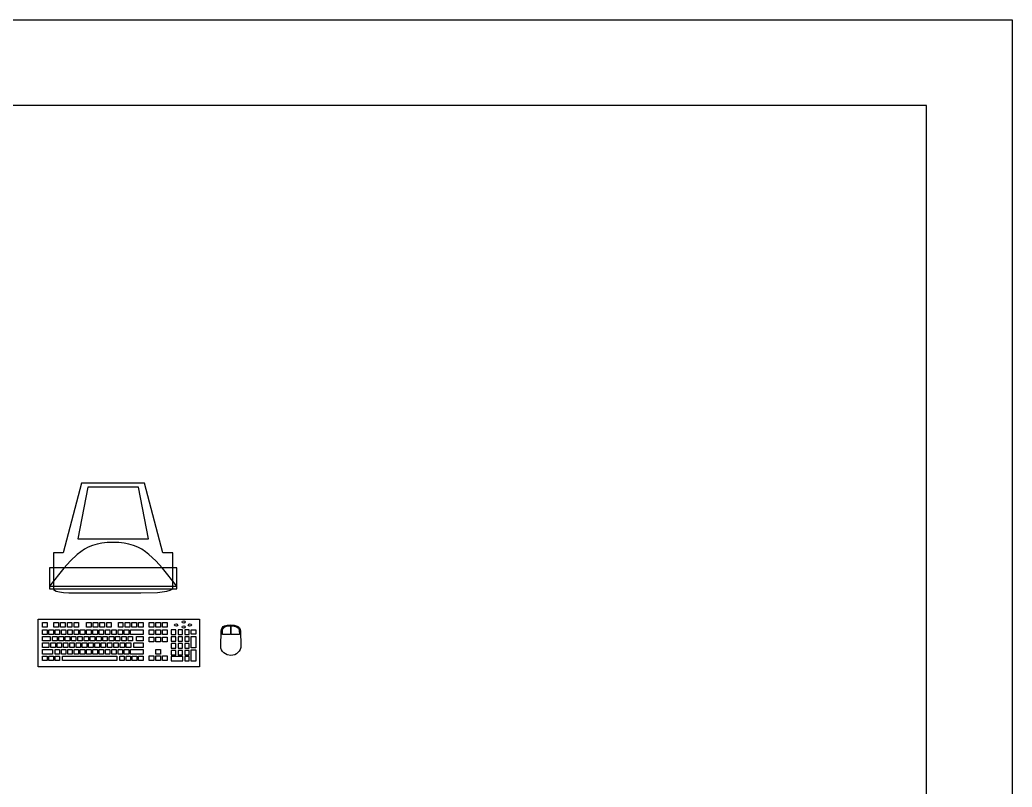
# Model space of a CAD drawing. Header units: inches. Extents: x 11.6 to 54.1, y 10.7 to 35.5.
# Drawn here: x 28.703 to 32.599, y 32.532 to 35.544 of the extents above; entities that cross this region are included whole.
import ezdxf

# ---------------------------------------------------------------- set-up
doc = ezdxf.new("R2010")
doc.units = ezdxf.units.IN
doc.header["$MEASUREMENT"] = 0
doc.layers.add('02', color=2, linetype='Continuous')
doc.layers.add('kadrbm', color=4, linetype='Continuous')

# ---------------------------------------------------------------- blocks, each defined once
blk = doc.blocks.new('kadrbm')
at = {"layer": 'kadrbm', "color": 4}
blk.add_lwpolyline([(0, 0), (0, 24.7972), (21, 24.7972), (21, 0), (0, 0)], close=True, dxfattribs=at)
blk.add_lwpolyline([(20.6631, 0.3257), (20.6631, 24.4603), (0.3369, 24.4603), (0.3369, 0.3257), (20.6631, 0.3257)], dxfattribs=at)

msp = doc.modelspace()

# ---------------------------------------------------------------- linework, layer by layer
at = {"layer": '02'}
for p, q in [((28.9453, 33.7243), (28.8731, 33.4509)), ((28.9691, 33.7091), (28.9298, 33.506)), ((29.1925, 33.7243), (28.9453, 33.7243)), ((29.1684, 33.7091), (28.9691, 33.7091)), ((29.2077, 33.506), (29.1684, 33.7091)), ((29.2644, 33.4509), (29.1925, 33.7243)), ((28.9298, 33.506), (29.2077, 33.506)), ((28.9714, 33.4733), (28.9559, 33.4651)), ((28.988, 33.4799), (28.9714, 33.4733)), ((29.0057, 33.4852), (28.988, 33.4799)), ((29.0248, 33.489), (29.0057, 33.4852)), ((29.0456, 33.4916), (29.0248, 33.489)), ((29.0682, 33.4923), (29.0456, 33.4916)), ((29.0909, 33.4916), (29.0682, 33.4923)), ((29.112, 33.489), (29.0909, 33.4916)), ((29.131, 33.4852), (29.112, 33.489)), ((29.1488, 33.4799), (29.131, 33.4852)), ((29.1656, 33.4733), (29.1488, 33.4799)), ((29.1811, 33.4651), (29.1656, 33.4733)), ((28.8731, 33.4509), (28.8342, 33.4509)), ((28.8342, 33.4509), (28.8342, 33.3068)), ((28.9275, 33.4451), (28.901, 33.4202)), ((28.9415, 33.4557), (28.9275, 33.4451)), ((28.9559, 33.4651), (28.9415, 33.4557)), ((29.1956, 33.4557), (29.1811, 33.4651)), ((29.2095, 33.4451), (29.1956, 33.4557)), ((29.2362, 33.4202), (29.2095, 33.4451)), ((29.3033, 33.4509), (29.2644, 33.4509)), ((29.3033, 33.3096), (29.3033, 33.4509)), ((29.3188, 33.3925), (28.8187, 33.3925)), ((28.8187, 33.3925), (28.8187, 33.3096)), ((28.8751, 33.3909), (28.8187, 33.3208)), ((28.901, 33.4202), (28.8751, 33.3909)), ((29.2621, 33.3909), (29.2362, 33.4202)), ((29.3188, 33.3208), (29.2621, 33.3909)), ((29.3188, 33.3096), (29.3188, 33.3925)), ((28.8187, 33.3208), (29.3188, 33.3208)), ((28.8187, 33.3096), (29.3188, 33.3096)), ((28.8342, 33.3068), (28.8454, 33.3012)), ((28.8454, 33.3012), (28.8581, 33.2977)), ((28.8581, 33.2977), (28.8739, 33.2954)), ((28.8739, 33.2954), (28.8947, 33.2941)), ((28.8947, 33.2941), (29.0688, 33.2939)), ((29.0688, 33.2939), (29.1778, 33.2941)), ((29.1778, 33.2941), (29.2431, 33.2962)), ((29.2431, 33.2962), (29.2799, 33.3012)), ((29.2799, 33.3012), (29.2924, 33.3048)), ((29.2924, 33.3048), (29.3033, 33.3096)), ((28.7745, 33.1908), (29.4075, 33.1908)), ((28.7745, 33.0038), (28.7745, 33.1908)), ((28.792, 33.1776), (28.8096, 33.1776)), ((28.792, 33.1601), (28.792, 33.1776)), ((28.8096, 33.1601), (28.792, 33.1601)), ((28.8096, 33.1776), (28.8096, 33.1601)), ((28.8365, 33.1776), (28.854, 33.1776)), ((28.8365, 33.1601), (28.8365, 33.1776)), ((28.854, 33.1601), (28.8365, 33.1601)), ((28.854, 33.1776), (28.854, 33.1601)), ((28.8627, 33.1776), (28.8802, 33.1776)), ((28.8627, 33.1601), (28.8627, 33.1776)), ((28.8802, 33.1601), (28.8627, 33.1601)), ((28.8802, 33.1776), (28.8802, 33.1601)), ((28.8891, 33.1776), (28.9066, 33.1776)), ((28.8891, 33.1601), (28.8891, 33.1776)), ((28.9066, 33.1601), (28.8891, 33.1601)), ((28.9066, 33.1776), (28.9066, 33.1601)), ((28.9153, 33.1776), (28.9328, 33.1776)), ((28.9153, 33.1601), (28.9153, 33.1776)), ((28.9328, 33.1601), (28.9153, 33.1601)), ((28.9328, 33.1776), (28.9328, 33.1601)), ((28.9646, 33.1776), (28.9821, 33.1776)), ((28.9646, 33.1601), (28.9646, 33.1776)), ((28.9821, 33.1601), (28.9646, 33.1601)), ((28.9821, 33.1776), (28.9821, 33.1601)), ((28.991, 33.1776), (29.0085, 33.1776)), ((28.991, 33.1601), (28.991, 33.1776)), ((29.0085, 33.1601), (28.991, 33.1601)), ((29.0085, 33.1776), (29.0085, 33.1601)), ((29.0172, 33.1776), (29.0347, 33.1776)), ((29.0172, 33.1601), (29.0172, 33.1776)), ((29.0347, 33.1601), (29.0172, 33.1601)), ((29.0347, 33.1776), (29.0347, 33.1601)), ((29.0436, 33.1776), (29.0611, 33.1776)), ((29.0436, 33.1601), (29.0436, 33.1776)), ((29.0611, 33.1601), (29.0436, 33.1601)), ((29.0611, 33.1776), (29.0611, 33.1601)), ((29.0901, 33.1776), (29.1076, 33.1776)), ((29.0901, 33.1601), (29.0901, 33.1776)), ((29.1076, 33.1601), (29.0901, 33.1601)), ((29.1076, 33.1776), (29.1076, 33.1601)), ((29.1165, 33.1776), (29.1341, 33.1776)), ((29.1165, 33.1601), (29.1165, 33.1776)), ((29.1341, 33.1601), (29.1165, 33.1601)), ((29.1341, 33.1776), (29.1341, 33.1601)), ((29.1427, 33.1776), (29.1602, 33.1776)), ((29.1427, 33.1601), (29.1427, 33.1776)), ((29.1602, 33.1601), (29.1427, 33.1601)), ((29.1602, 33.1776), (29.1602, 33.1601)), ((29.1689, 33.1776), (29.1864, 33.1776)), ((29.1689, 33.1601), (29.1689, 33.1776)), ((29.1864, 33.1601), (29.1689, 33.1601)), ((29.1864, 33.1776), (29.1864, 33.1601)), ((29.2105, 33.1776), (29.2281, 33.1776)), ((29.2105, 33.1601), (29.2105, 33.1776)), ((29.2281, 33.1601), (29.2105, 33.1601)), ((29.2281, 33.1776), (29.2281, 33.1601)), ((29.2367, 33.1776), (29.2543, 33.1776)), ((29.2367, 33.1601), (29.2367, 33.1776)), ((29.2543, 33.1601), (29.2367, 33.1601)), ((29.2543, 33.1776), (29.2543, 33.1601)), ((29.2631, 33.1601), (29.2631, 33.1776)), ((29.2631, 33.1776), (29.2807, 33.1776)), ((29.2807, 33.1601), (29.2631, 33.1601)), ((29.2807, 33.1776), (29.2807, 33.1601)), ((29.3099, 33.1682), (29.3117, 33.1717)), ((29.3117, 33.1646), (29.3099, 33.1682)), ((29.3117, 33.1717), (29.3163, 33.173)), ((29.3163, 33.1631), (29.3117, 33.1646)), ((29.3163, 33.173), (29.3208, 33.1717)), ((29.3208, 33.1646), (29.3163, 33.1631)), ((29.3208, 33.1717), (29.3226, 33.1682)), ((29.3226, 33.1682), (29.3208, 33.1646)), ((29.3394, 33.1801), (29.3414, 33.1834)), ((29.3414, 33.1766), (29.3394, 33.1801)), ((29.3394, 33.1603), (29.3414, 33.1636)), ((29.3414, 33.1568), (29.3394, 33.1603)), ((29.3414, 33.1834), (29.346, 33.185)), ((29.346, 33.175), (29.3414, 33.1766)), ((29.3414, 33.1636), (29.346, 33.1651)), ((29.346, 33.1552), (29.3414, 33.1568)), ((29.346, 33.185), (29.3503, 33.1834)), ((29.3503, 33.1766), (29.346, 33.175)), ((29.346, 33.1651), (29.3503, 33.1636)), ((29.3503, 33.1568), (29.346, 33.1552)), ((29.3503, 33.1834), (29.3523, 33.1801)), ((29.3523, 33.1801), (29.3503, 33.1766)), ((29.3503, 33.1636), (29.3523, 33.1603)), ((29.3523, 33.1603), (29.3503, 33.1568)), ((29.364, 33.1682), (29.3661, 33.1717)), ((29.3661, 33.1646), (29.364, 33.1682)), ((29.3661, 33.1717), (29.3706, 33.173)), ((29.3706, 33.1631), (29.3661, 33.1646)), ((29.3706, 33.173), (29.3749, 33.1717)), ((29.3749, 33.1646), (29.3706, 33.1631)), ((29.3749, 33.1717), (29.377, 33.1682)), ((29.377, 33.1682), (29.3749, 33.1646)), ((29.4075, 33.1908), (29.4075, 33.0038)), ((29.4945, 33.1513), (29.4971, 33.1571)), ((29.4971, 33.1571), (29.5009, 33.1617)), ((29.4994, 33.1525), (29.5017, 33.1569)), ((29.5009, 33.1617), (29.5055, 33.1647)), ((29.5017, 33.1569), (29.5088, 33.1622)), ((29.5055, 33.1647), (29.5166, 33.1678)), ((29.5088, 33.1622), (29.5187, 33.1645)), ((29.5166, 33.1678), (29.5291, 33.1685)), ((29.5187, 33.1645), (29.5294, 33.165)), ((29.5291, 33.1685), (29.5436, 33.1675)), ((29.5294, 33.165), (29.5301, 33.165)), ((29.5301, 33.165), (29.5301, 33.1304)), ((29.5321, 33.1304), (29.5321, 33.165)), ((29.5321, 33.165), (29.5438, 33.164)), ((29.5436, 33.1675), (29.556, 33.164)), ((29.5438, 33.164), (29.5537, 33.1612)), ((29.5537, 33.1612), (29.5606, 33.1558)), ((29.556, 33.164), (29.5609, 33.1607)), ((29.5609, 33.1607), (29.5647, 33.1563)), ((28.792, 33.1489), (28.8096, 33.1489)), ((28.792, 33.1313), (28.792, 33.1489)), ((28.8096, 33.1313), (28.792, 33.1313)), ((28.792, 33.1232), (28.8223, 33.1232)), ((28.792, 33.1057), (28.792, 33.1232)), ((28.8096, 33.1489), (28.8096, 33.1313)), ((28.8167, 33.1489), (28.8342, 33.1489)), ((28.8167, 33.1313), (28.8167, 33.1489)), ((28.8342, 33.1313), (28.8167, 33.1313)), ((28.8223, 33.1232), (28.8223, 33.1057)), ((28.8314, 33.1232), (28.849, 33.1232)), ((28.8314, 33.1057), (28.8314, 33.1232)), ((28.8342, 33.1489), (28.8342, 33.1313)), ((28.8413, 33.1489), (28.8589, 33.1489)), ((28.8413, 33.1313), (28.8413, 33.1489)), ((28.8589, 33.1313), (28.8413, 33.1313)), ((28.849, 33.1232), (28.849, 33.1057)), ((28.8561, 33.1232), (28.8736, 33.1232)), ((28.8561, 33.1057), (28.8561, 33.1232)), ((28.8589, 33.1489), (28.8589, 33.1313)), ((28.866, 33.1489), (28.8835, 33.1489)), ((28.866, 33.1313), (28.866, 33.1489)), ((28.8835, 33.1313), (28.866, 33.1313)), ((28.8736, 33.1232), (28.8736, 33.1057)), ((28.8807, 33.1232), (28.8983, 33.1232)), ((28.8807, 33.1057), (28.8807, 33.1232)), ((28.8835, 33.1489), (28.8835, 33.1313)), ((28.8906, 33.1489), (28.9082, 33.1489)), ((28.8906, 33.1313), (28.8906, 33.1489)), ((28.9082, 33.1313), (28.8906, 33.1313)), ((28.8983, 33.1232), (28.8983, 33.1057)), ((28.9054, 33.1232), (28.9229, 33.1232)), ((28.9054, 33.1057), (28.9054, 33.1232)), ((28.9082, 33.1489), (28.9082, 33.1313)), ((28.9153, 33.1489), (28.9328, 33.1489)), ((28.9153, 33.1313), (28.9153, 33.1489)), ((28.9328, 33.1313), (28.9153, 33.1313)), ((28.9229, 33.1232), (28.9229, 33.1057)), ((28.93, 33.1232), (28.9476, 33.1232)), ((28.93, 33.1057), (28.93, 33.1232)), ((28.9328, 33.1489), (28.9328, 33.1313)), ((28.9399, 33.1489), (28.9575, 33.1489)), ((28.9399, 33.1313), (28.9399, 33.1489)), ((28.9575, 33.1313), (28.9399, 33.1313)), ((28.9476, 33.1232), (28.9476, 33.1057)), ((28.9547, 33.1232), (28.9722, 33.1232)), ((28.9547, 33.1057), (28.9547, 33.1232)), ((28.9575, 33.1489), (28.9575, 33.1313)), ((28.9646, 33.1489), (28.9821, 33.1489)), ((28.9646, 33.1313), (28.9646, 33.1489)), ((28.9821, 33.1313), (28.9646, 33.1313)), ((28.9722, 33.1232), (28.9722, 33.1057)), ((28.9793, 33.1232), (28.9968, 33.1232)), ((28.9793, 33.1057), (28.9793, 33.1232)), ((28.9821, 33.1489), (28.9821, 33.1313)), ((28.9895, 33.1489), (29.007, 33.1489)), ((28.9895, 33.1313), (28.9895, 33.1489)), ((29.007, 33.1313), (28.9895, 33.1313)), ((28.9968, 33.1232), (28.9968, 33.1057)), ((29.004, 33.1232), (29.0215, 33.1232)), ((29.004, 33.1057), (29.004, 33.1232)), ((29.007, 33.1489), (29.007, 33.1313)), ((29.0141, 33.1489), (29.0317, 33.1489)), ((29.0141, 33.1313), (29.0141, 33.1489)), ((29.0317, 33.1313), (29.0141, 33.1313)), ((29.0215, 33.1232), (29.0215, 33.1057)), ((29.0289, 33.1232), (29.0461, 33.1232)), ((29.0289, 33.1057), (29.0289, 33.1232)), ((29.0317, 33.1489), (29.0317, 33.1313)), ((29.0388, 33.1489), (29.0563, 33.1489)), ((29.0388, 33.1313), (29.0388, 33.1489)), ((29.0563, 33.1313), (29.0388, 33.1313)), ((29.0461, 33.1232), (29.0461, 33.1057)), ((29.0535, 33.1232), (29.071, 33.1232)), ((29.0535, 33.1057), (29.0535, 33.1232)), ((29.0563, 33.1489), (29.0563, 33.1313)), ((29.0634, 33.1489), (29.081, 33.1489)), ((29.0634, 33.1313), (29.0634, 33.1489)), ((29.081, 33.1313), (29.0634, 33.1313)), ((29.071, 33.1232), (29.071, 33.1057)), ((29.0782, 33.1232), (29.0957, 33.1232)), ((29.0782, 33.1057), (29.0782, 33.1232)), ((29.081, 33.1489), (29.081, 33.1313)), ((29.0881, 33.1489), (29.1056, 33.1489)), ((29.0881, 33.1313), (29.0881, 33.1489)), ((29.1056, 33.1313), (29.0881, 33.1313)), ((29.0957, 33.1232), (29.0957, 33.1057)), ((29.1028, 33.1232), (29.1203, 33.1232)), ((29.1028, 33.1057), (29.1028, 33.1232)), ((29.1056, 33.1489), (29.1056, 33.1313)), ((29.1127, 33.1489), (29.1302, 33.1489)), ((29.1127, 33.1313), (29.1127, 33.1489)), ((29.1302, 33.1313), (29.1127, 33.1313)), ((29.1203, 33.1232), (29.1203, 33.1057)), ((29.1275, 33.1232), (29.145, 33.1232)), ((29.1275, 33.1057), (29.1275, 33.1232)), ((29.1302, 33.1489), (29.1302, 33.1313)), ((29.1374, 33.1489), (29.1864, 33.1489)), ((29.1374, 33.1313), (29.1374, 33.1489)), ((29.1864, 33.1313), (29.1374, 33.1313)), ((29.145, 33.1232), (29.145, 33.1057)), ((29.1607, 33.1232), (29.1864, 33.1232)), ((29.1607, 33.1057), (29.1607, 33.1232)), ((29.1864, 33.1489), (29.1864, 33.1313)), ((29.1864, 33.1232), (29.1864, 33.1057)), ((29.2105, 33.1489), (29.2281, 33.1489)), ((29.2105, 33.1313), (29.2105, 33.1489)), ((29.2281, 33.1313), (29.2105, 33.1313)), ((29.2105, 33.1202), (29.2281, 33.1202)), ((29.2105, 33.1026), (29.2105, 33.1202)), ((29.2281, 33.1489), (29.2281, 33.1313)), ((29.2281, 33.1202), (29.2281, 33.1026)), ((29.2367, 33.1489), (29.2543, 33.1489)), ((29.2367, 33.1313), (29.2367, 33.1489)), ((29.2543, 33.1313), (29.2367, 33.1313)), ((29.2367, 33.1202), (29.2543, 33.1202)), ((29.2367, 33.1026), (29.2367, 33.1202)), ((29.2543, 33.1489), (29.2543, 33.1313)), ((29.2543, 33.1202), (29.2543, 33.1026)), ((29.2631, 33.1313), (29.2631, 33.1489)), ((29.2631, 33.1489), (29.2807, 33.1489)), ((29.2807, 33.1313), (29.2631, 33.1313)), ((29.2631, 33.1026), (29.2631, 33.1202)), ((29.2631, 33.1202), (29.2807, 33.1202)), ((29.2807, 33.1489), (29.2807, 33.1313)), ((29.2807, 33.1202), (29.2807, 33.1026)), ((29.315, 33.1489), (29.2974, 33.1489)), ((29.2974, 33.1489), (29.2974, 33.1313)), ((29.2974, 33.1313), (29.315, 33.1313)), ((29.315, 33.1222), (29.2974, 33.1222)), ((29.2974, 33.1222), (29.2974, 33.1047)), ((29.315, 33.1313), (29.315, 33.1489)), ((29.315, 33.1047), (29.315, 33.1222)), ((29.3412, 33.1489), (29.3236, 33.1489)), ((29.3236, 33.1489), (29.3236, 33.1313)), ((29.3236, 33.1313), (29.3412, 33.1313)), ((29.3412, 33.1222), (29.3236, 33.1222)), ((29.3236, 33.1222), (29.3236, 33.1047)), ((29.3412, 33.1313), (29.3412, 33.1489)), ((29.3412, 33.1047), (29.3412, 33.1222)), ((29.3676, 33.1489), (29.35, 33.1489)), ((29.35, 33.1489), (29.35, 33.1313)), ((29.35, 33.1313), (29.3676, 33.1313)), ((29.3676, 33.1222), (29.35, 33.1222)), ((29.35, 33.1222), (29.35, 33.1047)), ((29.3676, 33.1313), (29.3676, 33.1489)), ((29.3676, 33.1047), (29.3676, 33.1222)), ((29.3755, 33.1491), (29.393, 33.1491)), ((29.3755, 33.1316), (29.3755, 33.1491)), ((29.393, 33.1316), (29.3755, 33.1316)), ((29.3755, 33.1224), (29.393, 33.1224)), ((29.3755, 33.078), (29.3755, 33.1224)), ((29.393, 33.1491), (29.393, 33.1316)), ((29.393, 33.1224), (29.393, 33.078)), ((29.4915, 33.0855), (29.4935, 33.1434)), ((29.4935, 33.1434), (29.4945, 33.1513)), ((29.4978, 33.1304), (29.4984, 33.1467)), ((29.5301, 33.1304), (29.4978, 33.1304)), ((29.4984, 33.1467), (29.4994, 33.1525)), ((29.5644, 33.1304), (29.5321, 33.1304)), ((29.5606, 33.1558), (29.5626, 33.1518)), ((29.5626, 33.1518), (29.5634, 33.1467)), ((29.5634, 33.1467), (29.5644, 33.1304)), ((29.5647, 33.1563), (29.5672, 33.1508)), ((29.5672, 33.1508), (29.5685, 33.1434)), ((29.5685, 33.1434), (29.5708, 33.0872)), ((28.8223, 33.1057), (28.792, 33.1057)), ((28.792, 33.0975), (28.8164, 33.0975)), ((28.792, 33.08), (28.792, 33.0975)), ((28.8164, 33.08), (28.792, 33.08)), ((28.8164, 33.0975), (28.8164, 33.08)), ((28.8246, 33.0975), (28.8421, 33.0975)), ((28.8246, 33.08), (28.8246, 33.0975)), ((28.8421, 33.08), (28.8246, 33.08)), ((28.849, 33.1057), (28.8314, 33.1057)), ((28.8421, 33.0975), (28.8421, 33.08)), ((28.8492, 33.0975), (28.8667, 33.0975)), ((28.8492, 33.08), (28.8492, 33.0975)), ((28.8667, 33.08), (28.8492, 33.08)), ((28.8736, 33.1057), (28.8561, 33.1057)), ((28.8667, 33.0975), (28.8667, 33.08)), ((28.8739, 33.0975), (28.8914, 33.0975)), ((28.8739, 33.08), (28.8739, 33.0975)), ((28.8914, 33.08), (28.8739, 33.08)), ((28.8983, 33.1057), (28.8807, 33.1057)), ((28.8914, 33.0975), (28.8914, 33.08)), ((28.8985, 33.0975), (28.916, 33.0975)), ((28.8985, 33.08), (28.8985, 33.0975)), ((28.916, 33.08), (28.8985, 33.08)), ((28.9229, 33.1057), (28.9054, 33.1057)), ((28.916, 33.0975), (28.916, 33.08)), ((28.9232, 33.0975), (28.9407, 33.0975)), ((28.9232, 33.08), (28.9232, 33.0975)), ((28.9407, 33.08), (28.9232, 33.08)), ((28.9476, 33.1057), (28.93, 33.1057)), ((28.9407, 33.0975), (28.9407, 33.08)), ((28.9478, 33.0975), (28.9653, 33.0975)), ((28.9478, 33.08), (28.9478, 33.0975)), ((28.9653, 33.08), (28.9478, 33.08)), ((28.9722, 33.1057), (28.9547, 33.1057)), ((28.9653, 33.0975), (28.9653, 33.08)), ((28.9727, 33.0975), (28.99, 33.0975)), ((28.9727, 33.08), (28.9727, 33.0975)), ((28.99, 33.08), (28.9727, 33.08)), ((28.9968, 33.1057), (28.9793, 33.1057)), ((28.99, 33.0975), (28.99, 33.08)), ((28.9974, 33.0975), (29.0149, 33.0975)), ((28.9974, 33.08), (28.9974, 33.0975)), ((29.0149, 33.08), (28.9974, 33.08)), ((29.0215, 33.1057), (29.004, 33.1057)), ((29.0149, 33.0975), (29.0149, 33.08)), ((29.022, 33.0975), (29.0395, 33.0975)), ((29.022, 33.08), (29.022, 33.0975)), ((29.0395, 33.08), (29.022, 33.08)), ((29.0461, 33.1057), (29.0289, 33.1057)), ((29.0395, 33.0975), (29.0395, 33.08)), ((29.0467, 33.0975), (29.0642, 33.0975)), ((29.0467, 33.08), (29.0467, 33.0975)), ((29.0642, 33.08), (29.0467, 33.08)), ((29.071, 33.1057), (29.0535, 33.1057)), ((29.0642, 33.0975), (29.0642, 33.08)), ((29.0713, 33.0975), (29.0888, 33.0975)), ((29.0713, 33.08), (29.0713, 33.0975)), ((29.0888, 33.08), (29.0713, 33.08)), ((29.0957, 33.1057), (29.0782, 33.1057)), ((29.0888, 33.0975), (29.0888, 33.08)), ((29.0959, 33.0975), (29.1135, 33.0975)), ((29.0959, 33.08), (29.0959, 33.0975)), ((29.1135, 33.08), (29.0959, 33.08)), ((29.1203, 33.1057), (29.1028, 33.1057)), ((29.1135, 33.0975), (29.1135, 33.08)), ((29.1206, 33.0975), (29.1381, 33.0975)), ((29.1206, 33.08), (29.1206, 33.0975)), ((29.1381, 33.08), (29.1206, 33.08)), ((29.145, 33.1057), (29.1275, 33.1057)), ((29.1381, 33.0975), (29.1381, 33.08)), ((29.1501, 33.0975), (29.1864, 33.0975)), ((29.1501, 33.08), (29.1501, 33.0975)), ((29.1864, 33.08), (29.1501, 33.08)), ((29.1864, 33.1057), (29.1607, 33.1057)), ((29.1864, 33.0975), (29.1864, 33.08)), ((29.2281, 33.1026), (29.2105, 33.1026)), ((29.2543, 33.1026), (29.2367, 33.1026)), ((29.2807, 33.1026), (29.2631, 33.1026)), ((29.2974, 33.1047), (29.315, 33.1047)), ((29.315, 33.0953), (29.2974, 33.0953)), ((29.2974, 33.0953), (29.2974, 33.0777)), ((29.315, 33.0777), (29.315, 33.0953)), ((29.3236, 33.1047), (29.3412, 33.1047)), ((29.3412, 33.0953), (29.3236, 33.0953)), ((29.3236, 33.0953), (29.3236, 33.0777)), ((29.3412, 33.0777), (29.3412, 33.0953)), ((29.35, 33.1047), (29.3676, 33.1047)), ((29.3676, 33.0953), (29.35, 33.0953)), ((29.35, 33.0953), (29.35, 33.0777)), ((29.3676, 33.0777), (29.3676, 33.0953)), ((29.4923, 33.0776), (29.4915, 33.0855)), ((29.57, 33.0794), (29.5675, 33.072)), ((29.5708, 33.0872), (29.57, 33.0794)), ((28.792, 33.0716), (28.8312, 33.0716)), ((28.792, 33.0541), (28.792, 33.0716)), ((28.8312, 33.0541), (28.792, 33.0541)), ((28.792, 33.046), (28.8096, 33.046)), ((28.792, 33.0284), (28.792, 33.046)), ((28.8096, 33.046), (28.8096, 33.0284)), ((28.8167, 33.046), (28.8342, 33.046)), ((28.8167, 33.0284), (28.8167, 33.046)), ((28.8312, 33.0716), (28.8312, 33.0541)), ((28.8342, 33.046), (28.8342, 33.0284)), ((28.8413, 33.0716), (28.8589, 33.0716)), ((28.8413, 33.0541), (28.8413, 33.0716)), ((28.8589, 33.0541), (28.8413, 33.0541)), ((28.8413, 33.046), (28.8589, 33.046)), ((28.8413, 33.0284), (28.8413, 33.046)), ((28.8589, 33.0716), (28.8589, 33.0541)), ((28.8589, 33.046), (28.8589, 33.0284)), ((28.866, 33.0716), (28.8835, 33.0716)), ((28.866, 33.0541), (28.866, 33.0716)), ((28.8835, 33.0541), (28.866, 33.0541)), ((28.8701, 33.046), (29.084, 33.046)), ((28.8701, 33.0284), (28.8701, 33.046)), ((28.8835, 33.0716), (28.8835, 33.0541)), ((28.8906, 33.0716), (28.9082, 33.0716)), ((28.8906, 33.0541), (28.8906, 33.0716)), ((28.9082, 33.0541), (28.8906, 33.0541)), ((28.9082, 33.0716), (28.9082, 33.0541)), ((28.9153, 33.0716), (28.9328, 33.0716)), ((28.9153, 33.0541), (28.9153, 33.0716)), ((28.9328, 33.0541), (28.9153, 33.0541)), ((28.9328, 33.0716), (28.9328, 33.0541)), ((28.9399, 33.0716), (28.9575, 33.0716)), ((28.9399, 33.0541), (28.9399, 33.0716)), ((28.9575, 33.0541), (28.9399, 33.0541)), ((28.9575, 33.0716), (28.9575, 33.0541)), ((28.9646, 33.0716), (28.9821, 33.0716)), ((28.9646, 33.0541), (28.9646, 33.0716)), ((28.9821, 33.0541), (28.9646, 33.0541)), ((28.9821, 33.0716), (28.9821, 33.0541)), ((28.9895, 33.0716), (29.007, 33.0716)), ((28.9895, 33.0541), (28.9895, 33.0716)), ((29.007, 33.0541), (28.9895, 33.0541)), ((29.007, 33.0716), (29.007, 33.0541)), ((29.0141, 33.0716), (29.0317, 33.0716)), ((29.0141, 33.0541), (29.0141, 33.0716)), ((29.0317, 33.0541), (29.0141, 33.0541)), ((29.0317, 33.0716), (29.0317, 33.0541)), ((29.0388, 33.0716), (29.0563, 33.0716)), ((29.0388, 33.0541), (29.0388, 33.0716)), ((29.0563, 33.0541), (29.0388, 33.0541)), ((29.0563, 33.0716), (29.0563, 33.0541)), ((29.0634, 33.0716), (29.081, 33.0716)), ((29.0634, 33.0541), (29.0634, 33.0716)), ((29.081, 33.0541), (29.0634, 33.0541)), ((29.081, 33.0716), (29.081, 33.0541)), ((29.084, 33.046), (29.084, 33.0284)), ((29.0881, 33.0716), (29.1056, 33.0716)), ((29.0881, 33.0541), (29.0881, 33.0716)), ((29.1056, 33.0541), (29.0881, 33.0541)), ((29.0949, 33.046), (29.1125, 33.046)), ((29.0949, 33.0284), (29.0949, 33.046)), ((29.1056, 33.0716), (29.1056, 33.0541)), ((29.1125, 33.046), (29.1125, 33.0284)), ((29.1127, 33.0716), (29.1302, 33.0716)), ((29.1127, 33.0541), (29.1127, 33.0716)), ((29.1302, 33.0541), (29.1127, 33.0541)), ((29.1196, 33.046), (29.1371, 33.046)), ((29.1196, 33.0284), (29.1196, 33.046)), ((29.1302, 33.0716), (29.1302, 33.0541)), ((29.1371, 33.046), (29.1371, 33.0284)), ((29.1374, 33.0716), (29.1864, 33.0716)), ((29.1374, 33.0541), (29.1374, 33.0716)), ((29.1864, 33.0541), (29.1374, 33.0541)), ((29.1442, 33.046), (29.1618, 33.046)), ((29.1442, 33.0284), (29.1442, 33.046)), ((29.1618, 33.046), (29.1618, 33.0284)), ((29.1689, 33.046), (29.1864, 33.046)), ((29.1689, 33.0284), (29.1689, 33.046)), ((29.1864, 33.0716), (29.1864, 33.0541)), ((29.1864, 33.046), (29.1864, 33.0284)), ((29.2105, 33.0467), (29.2281, 33.0467)), ((29.2105, 33.0292), (29.2105, 33.0467)), ((29.2281, 33.0467), (29.2281, 33.0292)), ((29.2367, 33.0716), (29.2543, 33.0716)), ((29.2367, 33.0541), (29.2367, 33.0716)), ((29.2543, 33.0541), (29.2367, 33.0541)), ((29.2367, 33.0467), (29.2543, 33.0467)), ((29.2367, 33.0292), (29.2367, 33.0467)), ((29.2543, 33.0716), (29.2543, 33.0541)), ((29.2543, 33.0467), (29.2543, 33.0292)), ((29.2631, 33.0292), (29.2631, 33.0467)), ((29.2631, 33.0467), (29.2807, 33.0467)), ((29.2807, 33.0467), (29.2807, 33.0292)), ((29.2974, 33.0777), (29.315, 33.0777)), ((29.315, 33.0686), (29.2974, 33.0686)), ((29.2974, 33.0686), (29.2974, 33.051)), ((29.2974, 33.051), (29.315, 33.051)), ((29.3424, 33.0449), (29.2974, 33.0449)), ((29.2974, 33.0449), (29.2974, 33.0274)), ((29.315, 33.051), (29.315, 33.0686)), ((29.3236, 33.0777), (29.3412, 33.0777)), ((29.3412, 33.0686), (29.3236, 33.0686)), ((29.3236, 33.0686), (29.3236, 33.051)), ((29.3236, 33.051), (29.3412, 33.051)), ((29.3412, 33.051), (29.3412, 33.0686)), ((29.3424, 33.0274), (29.3424, 33.0449)), ((29.35, 33.0777), (29.3676, 33.0777)), ((29.3676, 33.0686), (29.35, 33.0686)), ((29.35, 33.0686), (29.35, 33.051)), ((29.35, 33.051), (29.3676, 33.051)), ((29.3676, 33.0449), (29.35, 33.0449)), ((29.35, 33.0449), (29.35, 33.0274)), ((29.3676, 33.051), (29.3676, 33.0686)), ((29.3676, 33.0274), (29.3676, 33.0449)), ((29.393, 33.078), (29.3755, 33.078)), ((29.3755, 33.0711), (29.393, 33.0711)), ((29.3755, 33.0259), (29.3755, 33.0711)), ((29.393, 33.0711), (29.393, 33.0259)), ((29.4945, 33.0707), (29.4923, 33.0776)), ((29.4984, 33.0644), (29.4945, 33.0707)), ((29.5034, 33.0588), (29.4984, 33.0644)), ((29.5095, 33.0545), (29.5034, 33.0588)), ((29.5164, 33.0511), (29.5095, 33.0545)), ((29.5314, 33.0484), (29.5164, 33.0511)), ((29.5461, 33.0514), (29.5314, 33.0484)), ((29.5314, 33.0484), (29.5314, 33.0484)), ((29.553, 33.055), (29.5461, 33.0514)), ((29.5588, 33.0598), (29.553, 33.055)), ((29.5637, 33.0654), (29.5588, 33.0598)), ((29.5675, 33.072), (29.5637, 33.0654)), ((29.4075, 33.0038), (28.7745, 33.0038)), ((28.8096, 33.0284), (28.792, 33.0284)), ((28.8342, 33.0284), (28.8167, 33.0284)), ((28.8589, 33.0284), (28.8413, 33.0284)), ((29.084, 33.0284), (28.8701, 33.0284)), ((29.1125, 33.0284), (29.0949, 33.0284)), ((29.1371, 33.0284), (29.1196, 33.0284)), ((29.1618, 33.0284), (29.1442, 33.0284)), ((29.1864, 33.0284), (29.1689, 33.0284)), ((29.2281, 33.0292), (29.2105, 33.0292)), ((29.2543, 33.0292), (29.2367, 33.0292)), ((29.2807, 33.0292), (29.2631, 33.0292)), ((29.2974, 33.0274), (29.3424, 33.0274)), ((29.35, 33.0274), (29.3676, 33.0274)), ((29.393, 33.0259), (29.3755, 33.0259))]:
    msp.add_line(p, q, dxfattribs=at)

# ---------------------------------------------------------------- block references
at = {"layer": 'kadrbm'}
msp.add_blockref('kadrbm', (11.5988, 10.7464), dxfattribs=at)

doc.saveas('drawing.dxf')
